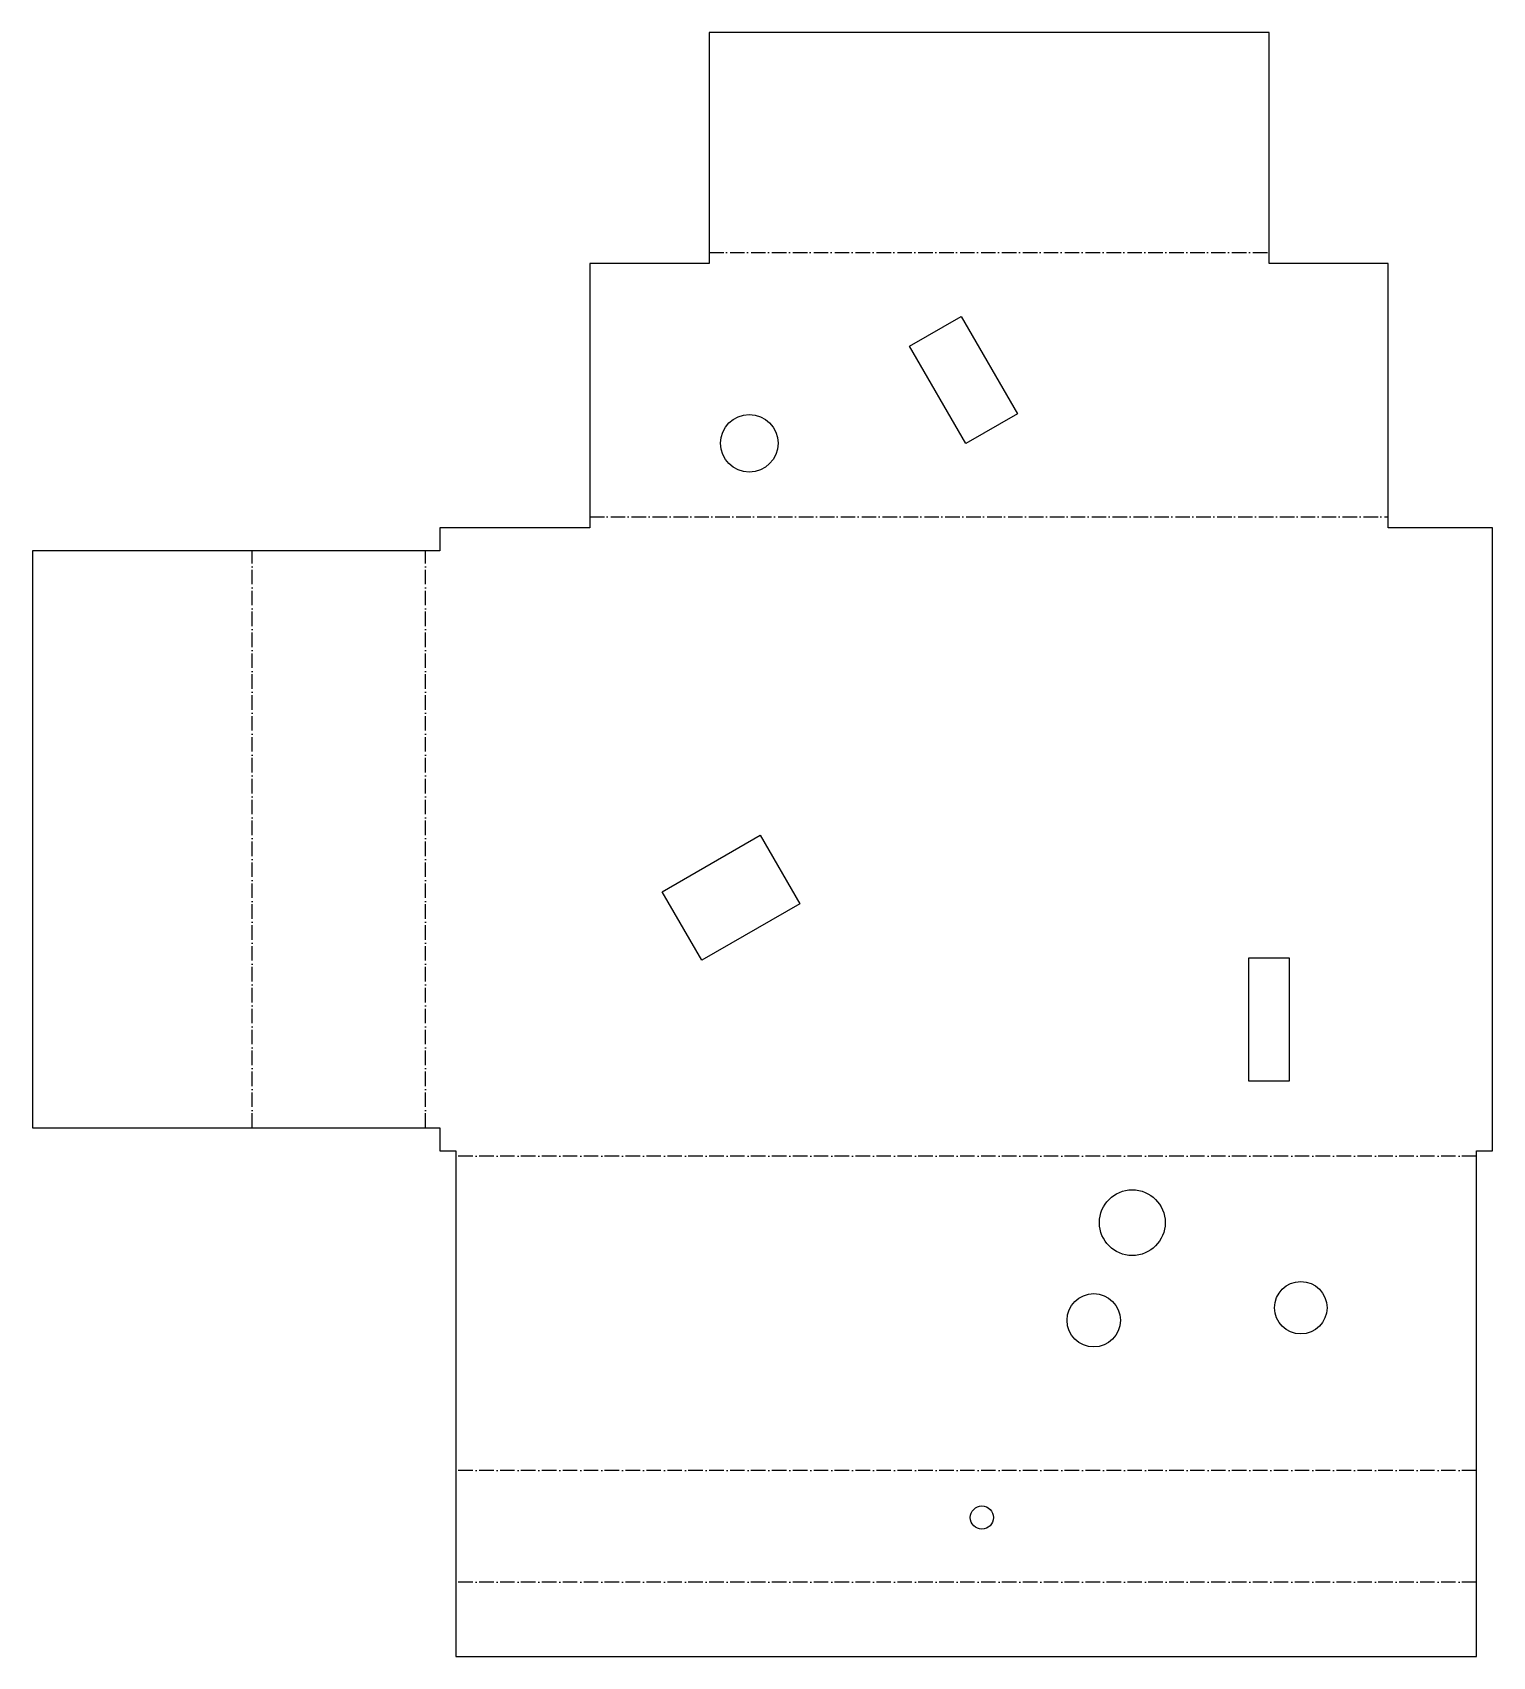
# Model space of a CAD drawing. Header units: millimetres. Extents: x -71 to 184, y -88 to 196.
import ezdxf

# ---------------------------------------------------------------- set-up
doc = ezdxf.new("R2010")
doc.units = ezdxf.units.MM
doc.linetypes.add('DASHDOT', pattern=[3.556, 2.54, -0.508, 0, -0.508])
doc.layers.add('BEND', color=7, linetype='Continuous')
doc.layers.add('CUT', color=7, linetype='Continuous')

msp = doc.modelspace()

# ---------------------------------------------------------------- linework, layer by layer
at = {"layer": 'BEND', "color": 4, "linetype": 'DASHDOT'}
for p, q in [((47.11, 157.08), (145, 157.08)), ((26.24, 110.83), (165.8, 110.83)), ((-32.79, 4), (-32.79, 104.94)), ((-2.51, 4), (-2.51, 104.94)), ((181.26, -0.94), (2.8, -0.94)), ((181.26, -55.94), (2.8, -55.94)), ((181.26, -75.47), (2.8, -75.47))]:
    msp.add_line(p, q, dxfattribs=at)
at = {"layer": 'CUT'}
for p, q in [((145, 195.56), (47.11, 195.56)), ((47.11, 195.56), (47.11, 155.19)), ((145, 155.19), (145, 195.56)), ((47.11, 155.19), (26.24, 155.19)), ((26.24, 155.19), (26.24, 108.94)), ((165.8, 155.19), (145, 155.19)), ((165.8, 108.94), (165.8, 155.19)), ((82.15, 140.69), (91.19, 145.91)), ((91.19, 145.91), (101.01, 128.89)), ((91.98, 123.67), (82.15, 140.69)), ((101.01, 128.89), (91.98, 123.67)), ((26.24, 108.94), (0, 108.94)), ((0, 108.94), (0, 104.94)), ((184.06, 108.94), (165.8, 108.94)), ((184.06, 0), (184.06, 108.94)), ((0, 104.94), (-71.21, 104.94)), ((-71.21, 104.94), (-71.21, 4)), ((38.91, 45.29), (56.04, 55.18)), ((56.04, 55.18), (62.96, 43.19)), ((45.83, 33.3), (38.91, 45.29)), ((62.96, 43.19), (45.83, 33.3)), ((141.48, 12.17), (141.48, 33.71)), ((141.48, 33.71), (148.52, 33.71)), ((148.52, 33.71), (148.52, 12.17)), ((148.52, 12.17), (141.48, 12.17)), ((-71.21, 4), (0, 4)), ((0, 4), (0, 0)), ((0, 0), (2.8, 0)), ((2.8, 0), (2.8, -88.46)), ((181.26, -88.46), (181.26, 0)), ((181.26, 0), (184.06, 0)), ((2.8, -88.46), (181.26, -88.46))]:
    msp.add_line(p, q, dxfattribs=at)
for centre, radius in [((54.11, 123.72), 5.04), ((121.08, -12.58), 5.75), ((114.34, -29.66), 4.66), ((150.54, -27.46), 4.59), ((94.78, -64.15), 2.02)]:
    msp.add_circle(centre, radius, dxfattribs=at)

doc.saveas('drawing.dxf')
